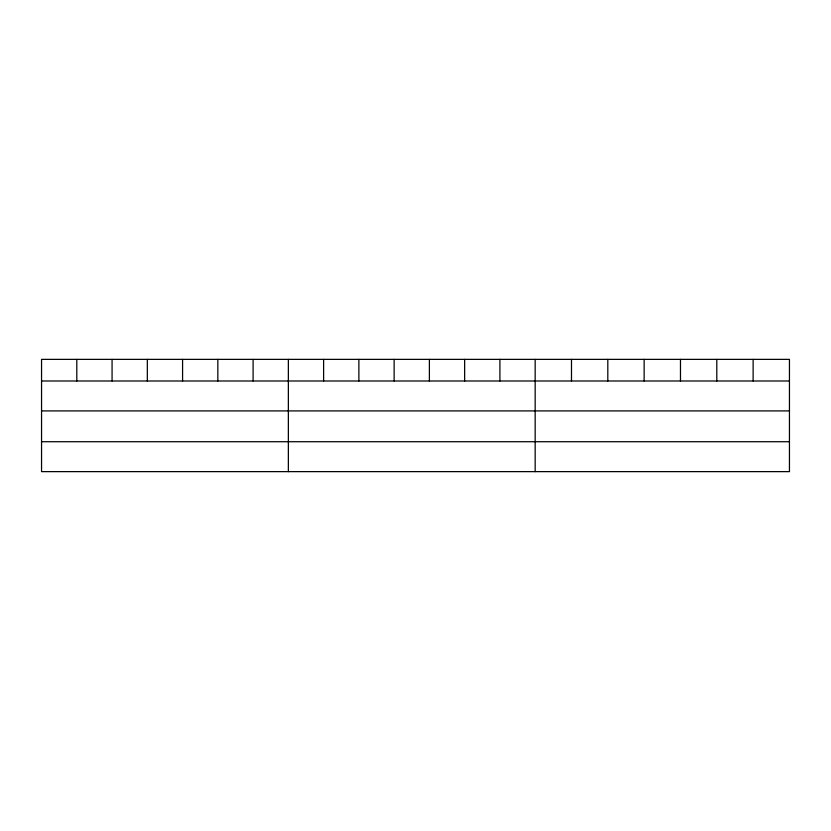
<?xml version="1.0" encoding="UTF-8"?>
<svg xmlns="http://www.w3.org/2000/svg" width="831" height="831" viewBox="0 0 831 831"><rect width="100%" height="100%" fill="white"/><g stroke="black" fill="none" stroke-linecap="round" stroke-linejoin="round"><path stroke-width="1.25" d="M789.45 410.909L789.45 359.366L41.55 359.366L41.55 471.634L789.45 471.634L789.45 410.909L41.55 410.909M41.55 380.993L789.45 380.993M41.55 441.718L789.45 441.718M753.125 359.366L753.125 380.993M716.8 359.366L716.8 380.993M680.475 359.366L680.475 380.993M644.139 359.366L644.139 380.993M607.814 359.366L607.814 380.993M571.489 359.366L571.489 380.993M535.164 359.366L535.164 471.634M499.909 359.366L499.909 380.993M464.643 359.366L464.643 380.993M429.388 359.366L429.388 380.993M394.133 359.366L394.133 380.993M358.878 359.366L358.878 380.993M323.612 359.366L323.612 380.993M288.357 359.366L288.357 471.634M253.102 359.366L253.102 380.993M217.836 359.366L217.836 380.993M182.581 359.366L182.581 380.993M147.326 359.366L147.326 380.993M112.071 359.366L112.071 380.993M76.805 359.366L76.805 380.993"/></g></svg>
